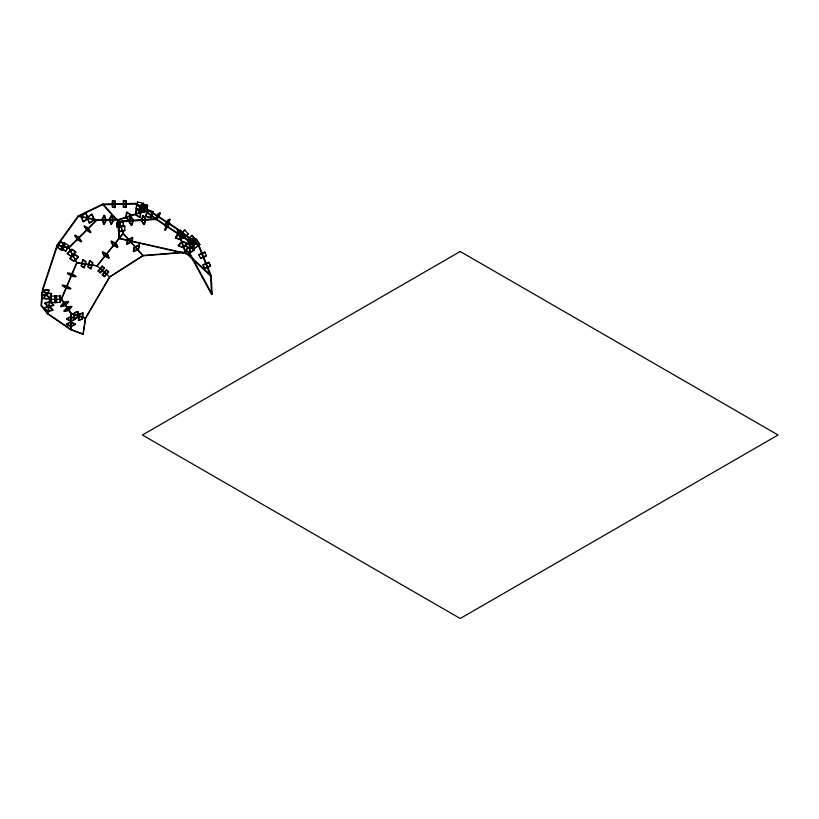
<?xml version="1.0" encoding="UTF-8"?>
<svg xmlns="http://www.w3.org/2000/svg" width="819" height="819" viewBox="0 0 819 819"><rect width="100%" height="100%" fill="white"/><g stroke="black" fill="none" stroke-linecap="round" stroke-linejoin="round"><path stroke-width="1.23" d="M112.889 200.706L112.848 207.207L115.346 207.576L115.387 201.075L112.285 200.727L112.244 207.217L114.742 207.586L114.783 201.095M123.812 207.002L123.843 200.501L126.341 200.87L126.31 207.371L123.208 207.012L123.249 200.512L125.747 200.88L125.706 207.381M71.304 313.646L70.987 329.402L83.292 334.08L85.667 318.069L70.966 313.728L61.128 299.211L76.658 262.612L68.663 247.655L57.095 244.994L42.527 289.261L40.95 305.528L47.41 313.779L70.485 329.617L82.934 334.326L85.33 318.202L70.874 313.749L70.557 329.617L70.956 313.718M78.522 216.39L57.535 245.311L43.079 289.25L41.534 305.446L47.963 313.646L70.925 329.392L71.396 313.626L61.609 299.181L49.846 299.426L42.516 289.24M47.41 313.779L49.846 299.426M47.963 313.646L50.379 299.396L43.079 289.25M136.241 208.446L137.766 202.15M141.912 209.5L143.427 203.204M57.535 245.311L69.072 247.952L77.027 262.838L61.609 299.181L71.396 313.626L85.77 318.048L109.787 277.057L142.987 255.825L185.289 252.508L210.524 275.757L211.619 294.553L189.824 254.535L189.087 241.349L155.979 219.441L135.667 204.074L102.836 204.699L78.491 216.39L96.908 220.25L118.724 220.024L147.932 210.329L176.904 229.125L198.311 245.301L210.534 275.788M64.435 242.608L61.538 248.321L65.97 251.32L68.868 245.608L64.056 242.526L61.159 248.229L65.592 251.228L68.499 245.516M85.381 318.161L109.551 276.883L143.069 255.426L185.698 252.037L211.148 275.522L212.244 294.41L190.346 254.218L189.609 240.929L156.306 218.898L135.811 203.388L102.856 204.013L78.307 215.806L57.095 244.994M76.658 262.612L96.959 265.725L123.106 233.21L118.683 219.451L96.755 219.676L78.276 215.806M118.724 220.024L123.126 233.722L97.226 265.929L77.027 262.838M98.331 271.396L102.59 266.482M99.979 272.594L104.228 267.68M106.787 270.198L102.529 275.112L104.617 276.709L108.866 271.795L106.337 269.799L102.078 274.723L104.167 276.31L108.425 271.396M68.663 247.655L96.755 219.676M69.072 247.952L96.908 220.25M185.022 230.119L180.436 234.674L183.814 238.667L188.401 234.101L184.705 229.883L180.119 234.439L183.497 238.431L188.083 233.865M187.602 240.09L192.189 235.534L195.567 239.517L190.981 244.082L187.285 239.854L191.871 235.299L195.26 239.281L190.663 243.837M188.145 241.677L193.417 237.991L196.877 243.315L191.605 247L187.981 241.605L193.264 237.919L196.724 243.243L191.441 246.928M87.398 217.506L92.189 214.312L94.369 219.922L89.578 223.116L85.657 212.94L80.866 216.144L83.047 221.744L87.838 218.55M198.986 255.047L204.996 252.539M200.358 258.026L206.357 255.518M118.683 219.451L148.137 209.684L177.283 228.583L198.884 244.901L211.148 275.522M124.867 226.351L118.53 227.467L118.581 231.89L124.908 230.774L124.713 225.88L118.386 227.006L118.427 231.429L124.764 230.303M155.979 219.441L118.427 222L118.99 238.616L189.824 254.535M190.346 254.228L119.226 238.237L118.663 221.468L102.856 204.013M189.609 240.929L198.884 244.901M189.087 241.349L198.311 245.301M135.811 203.388L148.137 209.684M135.667 204.074L147.932 210.329M96.959 265.725L109.787 277.068M102.846 204.699L118.468 222M123.106 233.21L143.069 255.426M123.126 233.722L142.997 255.845M177.283 228.583L185.698 252.047M176.904 229.125L185.289 252.508M59.859 295.884L60.135 302.375M56.112 295.946L56.388 302.446M55.098 296.15L55.375 302.651M51.351 296.222L51.617 302.723M74.355 312.592L73.567 318.765L77.058 317.537L77.836 311.374L74.355 312.592M74.898 312.766L74.109 318.929L77.6 317.7L78.389 311.537L74.898 312.766M79.156 314.076L78.368 320.239L81.859 319.011L82.637 312.848L79.156 314.076M79.699 314.24L78.911 320.403L82.402 319.185L83.18 313.012L79.699 314.24M126.413 212.377L125.686 218.11L130.078 220.761L130.805 215.039L126.413 212.377M126.894 212.223L126.167 217.946L130.549 220.608L131.275 214.875L126.894 212.223M136.189 209.142L135.463 214.865L139.854 217.516L140.581 211.793L136.189 209.142M136.671 208.978L135.944 214.701L140.325 217.363L141.052 211.64L136.671 208.978M127.355 240.08L126.628 243.99L131.767 241.185L132.483 237.275L127.355 240.08M127.744 240.52L127.027 244.431L132.156 241.625L132.873 237.715L127.744 240.52M133.988 247.471L133.262 251.382L138.401 248.566L139.117 244.666L133.988 247.471M134.377 247.901L133.661 251.812L138.79 249.007L139.517 245.096L134.377 247.901M137.531 202.037L136.015 208.333L142.137 209.613L143.663 203.317L137.531 202.037M141.636 204.126L140.11 210.422L146.007 211.589L147.522 205.293L141.636 204.126M141.861 204.248L140.346 210.534L146.232 211.701L147.758 205.415L141.861 204.248M82.75 259.643L81.02 265.766L83.886 267.782L85.606 261.66L82.75 259.643M83.303 259.725L81.583 265.858L84.439 267.874L86.159 261.742L83.303 259.725M89.496 260.677L87.776 266.799L90.633 268.816L92.352 262.694L89.496 260.677M90.049 260.759L88.329 266.892L91.196 268.908L92.916 262.776L90.049 260.759M130.282 216.339L128.624 221.458L131.296 225.46L132.954 220.342L130.282 216.339M130.856 216.298L129.197 221.417L131.869 225.42L133.528 220.311L130.856 216.298M142.813 215.489L141.155 220.598L143.827 224.601L145.485 219.492L142.813 215.489M143.386 215.448L141.728 220.557L144.4 224.56L146.058 219.451L143.386 215.448M43.335 289.67L41.298 295.035L46.888 295.239L48.915 289.875L43.335 289.67M43.602 290.039L41.564 295.403L47.154 295.608L49.181 290.243L43.602 290.039M45.772 293.059L43.735 298.413L49.324 298.628L51.351 293.263L45.772 293.059M46.038 293.417L44.001 298.781L49.59 298.996L51.617 293.632L46.038 293.417M140.909 205.19L138.626 211.138L143.857 212.326L146.14 206.378L140.909 205.19M141.216 205.436L138.933 211.374L144.175 212.561L146.447 206.613L141.216 205.436M147.707 210.34L145.424 216.288L150.655 217.475L152.938 211.527L147.707 210.34M148.024 210.575L145.741 216.523L150.972 217.711L153.255 211.763L148.024 210.575M60.207 241.636L57.31 247.348L61.742 250.348L64.65 244.635L60.207 241.636M60.586 241.728L57.688 247.44L62.121 250.43L65.018 244.727L60.586 241.728M157.995 214.046L154.924 219.4L156.91 218.192L159.971 212.838L157.995 214.046M158.538 214.394L155.467 219.748L157.443 218.54L160.514 213.186L158.538 214.394M167.68 220.321L164.619 225.675L166.595 224.478L169.666 219.123L167.68 220.321M168.223 220.669L165.151 226.024L167.137 224.826L170.198 219.472L168.223 220.669M104.115 215.366L101.965 219.082L103.532 224.416L105.692 220.7L104.115 215.366M104.709 215.356L102.559 219.072L104.126 224.416L106.286 220.7L104.709 215.356M111.415 215.284L109.255 219.001L110.821 224.345L112.981 220.628L111.415 215.284M112.008 215.284L109.848 219.001L111.415 224.334L113.575 220.618L112.008 215.284M167.731 224.949L164.527 229.893L169.349 222.727L167.731 224.949M168.274 225.307L165.069 230.252L169.891 223.085L168.274 225.307M178.808 232.268L175.594 237.223L180.426 230.047L178.808 232.268M179.351 232.627L176.136 237.582L180.968 230.405L179.351 232.627M102.15 266.083L97.891 271.007L100.42 272.993L104.678 268.079L102.15 266.083M64.128 302.252L60.586 306.173L64.803 305.282L68.346 301.351L64.128 302.252M64.476 302.754L60.934 306.685L65.151 305.794L68.694 301.863L64.476 302.754M67.393 307.074L63.851 311.005L68.069 310.104L71.611 306.183L67.393 307.074M67.742 307.586L64.199 311.517L68.417 310.616L71.959 306.695L67.742 307.586M179.31 233.456L175.389 237.643L180.313 239.414L184.224 235.217L179.31 233.456M179.474 233.917L175.563 238.114L180.477 239.875L184.398 235.677L179.474 233.917M182.115 241.257L178.194 245.454L183.108 247.215L187.029 243.018L182.115 241.257M182.279 241.728L178.358 245.915L183.282 247.676L187.193 243.489L182.279 241.728M71.877 249.171L67.127 253.327L70.946 255.958L75.696 251.802L71.877 249.171M72.103 249.59L67.353 253.747L71.171 256.388L75.921 252.232L72.103 249.59M74.539 254.136L69.789 258.292L73.608 260.933L78.358 256.777L74.539 254.136M74.764 254.566L70.014 258.722L73.833 261.363L78.583 257.207L74.764 254.566M196.345 239.24L191.062 242.926L194.523 248.249L199.805 244.564L196.345 239.24M196.499 239.312L191.226 242.997L194.687 248.321L199.969 244.635L196.499 239.312M86.036 213.022L81.255 216.216L83.436 221.826L88.217 218.632L86.036 213.022M91.8 214.23L87.009 217.424L89.189 223.034L93.98 219.84L91.8 214.23M189.732 242.506L184.992 245.362L189.435 248.075L194.175 245.219L189.732 242.506M189.762 243.028L185.012 245.884L189.455 248.597L194.205 245.741L189.762 243.028M189.977 246.918L185.227 249.775L189.67 252.487L194.42 249.631L189.977 246.918M189.998 247.44L185.258 250.297L189.701 253.01L194.451 250.153L189.998 247.44M460.227 251.505L142.404 435.002L460.227 618.499L778.05 435.002L460.227 251.505M70.741 316.543L66.441 318.704L71.314 320.782L75.614 318.622L70.741 316.543M70.731 317.117L66.421 319.277L71.294 321.355L75.604 319.195L70.731 317.117M70.588 321.816L66.278 323.986L71.161 326.064L75.461 323.894L70.588 321.816M70.567 322.399L66.267 324.559L71.14 326.638L75.45 324.478L70.567 322.399M204.791 252.047L198.792 254.555L200.553 258.507L206.562 255.999L204.791 252.047M208.876 262.223L202.877 264.732L204.443 268.202L210.442 265.694L208.876 262.223M209.07 262.715L203.071 265.223L204.637 268.693L210.637 266.185L209.07 262.715M50.368 301.474L44.912 302.815L48.331 306.347L53.788 305.006L50.368 301.474M50.287 301.996L44.82 303.347L48.239 306.879L53.706 305.538L50.287 301.996M49.56 306.234L44.103 307.586L47.522 311.118L52.979 309.777L49.56 306.234M49.478 306.767L44.011 308.108L47.43 311.65L52.887 310.309L49.478 306.767M123.249 221.304L116.912 222.43L116.953 226.853L123.29 225.727L123.249 221.304M123.393 221.775L117.066 222.891L117.107 227.313L123.444 226.198L123.393 221.775M156.306 218.898L118.663 221.468L156.306 218.898M56.511 295.946L50.952 296.232L51.228 302.733L56.777 302.446L56.511 295.946M60.258 295.874L54.709 296.161L54.975 302.661L60.534 302.375L60.258 295.874M71.816 273.556L67.557 272.87L71.806 275.614L76.065 276.3L71.816 273.556M71.57 274.14L67.312 273.454L71.55 276.208L75.809 276.883L71.57 274.14M66.667 285.718L62.398 285.032L66.646 287.776L70.905 288.462L66.667 285.718M66.411 286.302L62.152 285.616L66.39 288.36L70.659 289.046L66.411 286.302M116.39 243.673L111.384 240.94L112.879 244.349L117.885 247.082L116.39 243.673M116.001 244.154L111.005 241.421L112.49 244.83L117.496 247.563L116.001 244.154M107.719 254.453L102.713 251.73L104.208 255.139L109.203 257.862L107.719 254.453M107.33 254.934L102.324 252.211L103.818 255.62L108.825 258.343L107.33 254.934M88.165 228.02L84.439 225.839L87.295 230.016L91.032 232.207L88.165 228.02M87.725 228.47L83.988 226.279L86.855 230.467L90.581 232.657L87.725 228.47M78.849 237.295L75.113 235.114L77.979 239.302L81.705 241.482L78.849 237.295M78.399 237.745L74.662 235.565L77.529 239.752L81.255 241.933L78.399 237.745"/></g></svg>
